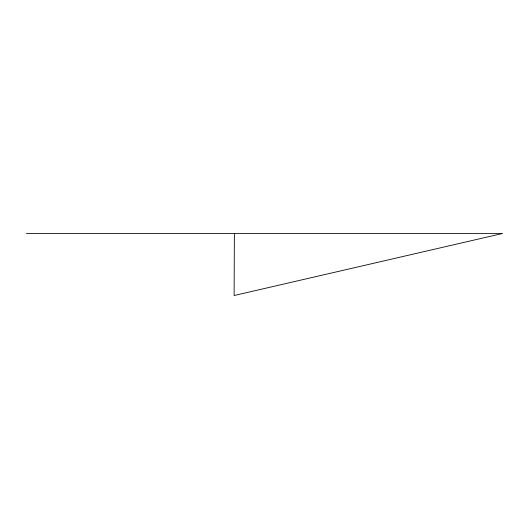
<?xml version="1.0" encoding="UTF-8"?>
<svg xmlns="http://www.w3.org/2000/svg" width="529" height="529" viewBox="0 0 529 529"><rect width="100%" height="100%" fill="white"/><g stroke="black" fill="none" stroke-linecap="round" stroke-linejoin="round"><path stroke-width="0.79" d="M234.38 233.474L234.109 295.526L502.55 233.474L26.45 233.474"/></g></svg>
